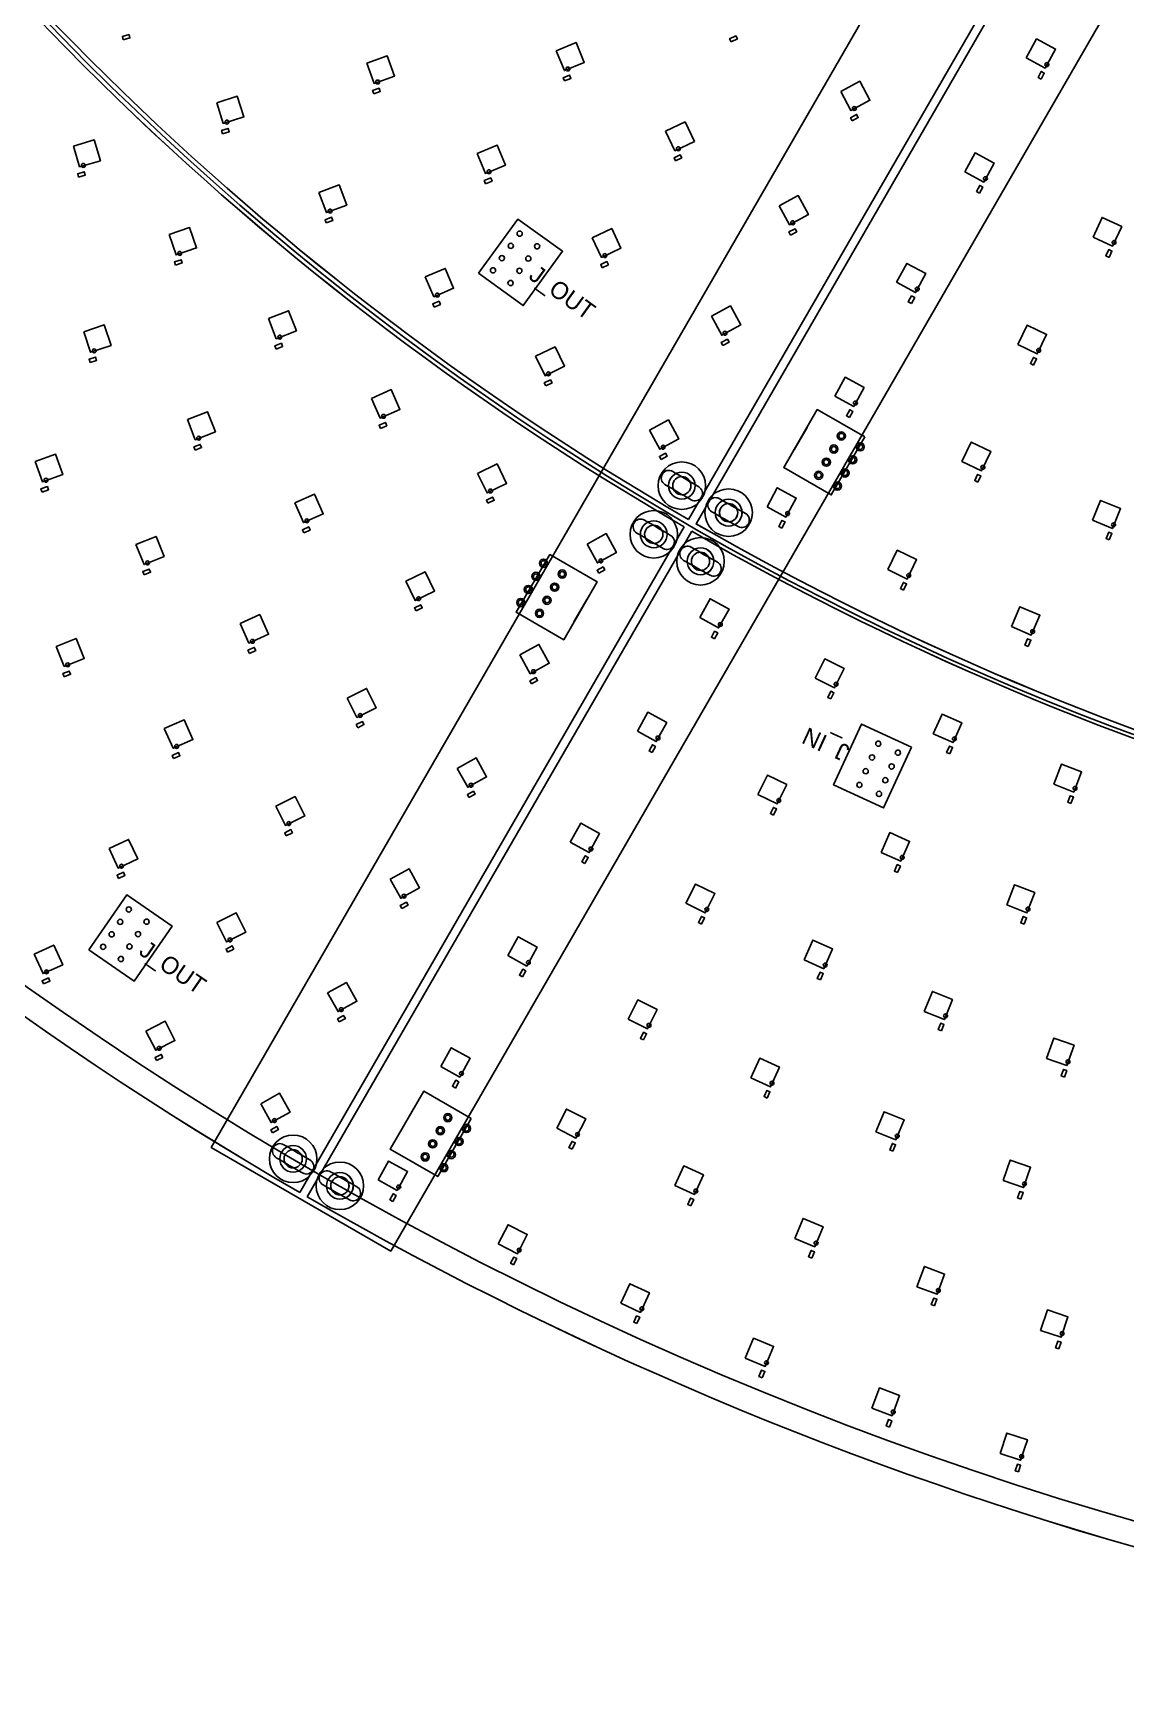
# Model space of a CAD drawing. Header units: millimetres. Extents: x -55 to 1655, y -1555 to 155.
# Drawn here: x 310.3 to 563.4, y -1554.1 to -1170.7 of the extents above; entities that cross this region are included whole.
import ezdxf
from ezdxf.enums import TextEntityAlignment as Align

# ---------------------------------------------------------------- set-up
doc = ezdxf.new("R2010")
doc.units = ezdxf.units.MM
doc.header["$MEASUREMENT"] = 0
doc.layers.add('Layer 1', color=7, linetype='Continuous', lineweight=0)
for name, color, linetype in [('SUN-LABEL', 4, 'Continuous'), ('SUN-OUTLINE', 2, 'Continuous'), ('SUN-STANDOFF', 1, 'Continuous'), ('SUN-WAGO', 3, 'Continuous')]:
    doc.layers.add(name, color=color, linetype=linetype)

msp = doc.modelspace()

# ---------------------------------------------------------------- linework, layer by layer
at = {"layer": 'Layer 1', "color": 2, "lineweight": 25, "true_color": 0xf7ec13}
for p, q in [((686.1, -895.35), (462.1, -1283.33)), ((463.83, -1284.33), (687.83, -896.35)), ((461.1, -1285.06), (372.1, -1439.21)), ((373.83, -1440.21), (462.83, -1286.06))]:
    msp.add_line(p, q, dxfattribs=at)
at = {"layer": 'Layer 1', "color": 93, "lineweight": 25, "true_color": 0x6abd45}
for p, q in [((489.53, -1262.01), (486.53, -1267.2)), ((438.57, -1301.88), (435.57, -1307.08)), ((398.41, -1419.85), (395.41, -1425.04))]:
    msp.add_line(p, q, dxfattribs=at)
at = {"layer": 'Layer 1', "color": 175, "lineweight": 25, "true_color": 0x3953a4}
msp.add_lwpolyline([(713.42, -898.02), (393.15, -1452.74), (351.59, -1428.74), (671.86, -874.02)], dxfattribs=at)
at = {"layer": 'Layer 1', "color": 30, "lineweight": 25, "true_color": 0xf57f20}
for points in [[(331.23, -1172.26), (332.77, -1171.84), (332.56, -1171.07), (331.02, -1171.48)], [(471.95, -1172.76), (473.4, -1172.08), (473.06, -1171.35), (471.61, -1172.03)], [(433.39, -1181.8), (434.86, -1181.19), (434.56, -1180.45), (433.08, -1181.06)], [(543.72, -1181.37), (544.48, -1179.96), (543.78, -1179.58), (543.02, -1180.99)], [(389.2, -1184.76), (390.71, -1184.23), (390.44, -1183.48), (388.93, -1184.01)], [(499.99, -1191.03), (501.4, -1190.27), (501.02, -1189.56), (499.61, -1190.32)], [(354.22, -1194.02), (355.75, -1193.54), (355.5, -1192.78), (353.98, -1193.26)], [(459.1, -1200.32), (460.54, -1199.63), (460.2, -1198.91), (458.75, -1199.6)], [(320.89, -1204.04), (322.43, -1203.59), (322.2, -1202.82), (320.67, -1203.27)], [(415.12, -1205.6), (416.6, -1204.99), (416.3, -1204.25), (414.82, -1204.86)], [(529.48, -1207.77), (530.24, -1206.36), (529.54, -1205.98), (528.78, -1207.39)], [(378.23, -1214.67), (379.73, -1214.12), (379.45, -1213.37), (377.95, -1213.92)], [(485.74, -1217.48), (487.15, -1216.71), (486.77, -1216.01), (485.36, -1216.77)], [(559.46, -1222.64), (560.13, -1221.19), (559.41, -1220.85), (558.73, -1222.3)], [(343.33, -1224.46), (344.84, -1223.94), (344.59, -1223.19), (343.07, -1223.7)], [(442.11, -1225.05), (443.55, -1224.36), (443.21, -1223.64), (441.76, -1224.32)], [(403.19, -1234.16), (404.66, -1233.53), (404.34, -1232.79), (402.87, -1233.42)], [(513.69, -1233.35), (514.46, -1231.94), (513.75, -1231.56), (512.99, -1232.97)], [(470.07, -1243.06), (471.47, -1242.29), (471.09, -1241.59), (469.69, -1242.35)], [(323.55, -1247.01), (325.06, -1246.5), (324.81, -1245.74), (323.29, -1246.25)], [(366.63, -1243.88), (368.12, -1243.3), (367.83, -1242.55), (366.34, -1243.13)], [(541.99, -1247.6), (542.68, -1246.16), (541.96, -1245.81), (541.27, -1247.26)], [(429.05, -1252.43), (430.49, -1251.73), (430.14, -1251.01), (428.7, -1251.71)], [(390.76, -1262.26), (392.23, -1261.62), (391.91, -1260.88), (390.44, -1261.53)], [(499.38, -1259.71), (500.14, -1258.31), (499.44, -1257.92), (498.67, -1259.33)], [(347.86, -1267.27), (349.35, -1266.69), (349.06, -1265.95), (347.57, -1266.53)], [(455.75, -1269.46), (457.15, -1268.69), (456.77, -1267.99), (455.36, -1268.75)], [(529.08, -1274.68), (529.76, -1273.23), (529.04, -1272.89), (528.35, -1274.33)], [(312.42, -1277), (313.93, -1276.46), (313.66, -1275.71), (312.16, -1276.24)], [(415.67, -1279.57), (417.11, -1278.87), (416.75, -1278.15), (415.32, -1278.86)], [(483.67, -1285.33), (484.44, -1283.92), (483.73, -1283.54), (482.97, -1284.94)], [(373.02, -1286.45), (374.49, -1285.81), (374.17, -1285.08), (372.7, -1285.72)], [(559.52, -1288.07), (560.13, -1286.59), (559.39, -1286.28), (558.78, -1287.76)], [(336.05, -1296.16), (337.53, -1295.56), (337.23, -1294.82), (335.75, -1295.42)], [(441.31, -1295.79), (442.72, -1295.02), (442.33, -1294.31), (440.93, -1295.08)], [(511.87, -1299.71), (512.57, -1298.27), (511.85, -1297.92), (511.15, -1299.36)], [(399.01, -1304.52), (400.44, -1303.81), (400.09, -1303.09), (398.65, -1303.8)], [(468.08, -1311), (468.85, -1309.6), (468.15, -1309.21), (467.38, -1310.61)], [(540.73, -1312.74), (541.36, -1311.27), (540.62, -1310.96), (539.99, -1312.43)], [(360.42, -1314.36), (361.88, -1313.7), (361.55, -1312.97), (360.1, -1313.63)], [(317.55, -1319.78), (319.03, -1319.18), (318.73, -1318.44), (317.25, -1319.03)], [(425.75, -1321.43), (427.15, -1320.66), (426.77, -1319.96), (425.37, -1320.73)], [(495.04, -1324.89), (495.75, -1323.46), (495.03, -1323.11), (494.32, -1324.54)], [(385.51, -1331.56), (386.94, -1330.84), (386.59, -1330.13), (385.15, -1330.84)], [(342.89, -1338.7), (344.35, -1338.04), (344.02, -1337.31), (342.56, -1337.97)], [(453.65, -1337.3), (454.42, -1335.9), (453.72, -1335.51), (452.95, -1336.92)], [(522.58, -1337.6), (523.23, -1336.14), (522.5, -1335.81), (521.85, -1337.28)], [(411.27, -1347.73), (412.68, -1346.96), (412.29, -1346.26), (410.89, -1347.03)], [(550.65, -1349.09), (551.23, -1347.6), (550.49, -1347.31), (549.91, -1348.8)], [(481.77, -1351.8), (482.48, -1350.37), (481.76, -1350.01), (481.06, -1351.45)], [(368.97, -1356.58), (370.4, -1355.87), (370.04, -1355.15), (368.61, -1355.87)], [(438.11, -1363), (438.88, -1361.6), (438.18, -1361.21), (437.41, -1362.61)], [(510.5, -1365.06), (511.15, -1363.6), (510.41, -1363.27), (509.77, -1364.74)], [(330.13, -1366.44), (331.59, -1365.77), (331.25, -1365.04), (329.8, -1365.71)], [(395.75, -1373.41), (397.15, -1372.63), (396.77, -1371.93), (395.37, -1372.71)], [(465.09, -1377.03), (465.81, -1375.6), (465.09, -1375.24), (464.38, -1376.67)], [(539.78, -1377.05), (540.36, -1375.56), (539.61, -1375.27), (539.03, -1376.76)], [(355.37, -1383.54), (356.8, -1382.82), (356.44, -1382.1), (355.01, -1382.82)], [(423.63, -1389.27), (424.41, -1387.87), (423.7, -1387.49), (422.93, -1388.89)], [(312.77, -1390.9), (314.23, -1390.24), (313.89, -1389.51), (312.44, -1390.18)], [(492.62, -1389.96), (493.28, -1388.51), (492.55, -1388.18), (491.89, -1389.64)], [(381.24, -1399.68), (382.64, -1398.91), (382.25, -1398.21), (380.85, -1398.98)], [(451.69, -1403.87), (452.4, -1402.44), (451.69, -1402.08), (450.97, -1403.51)], [(520.65, -1401.78), (521.24, -1400.3), (520.5, -1400), (519.9, -1401.48)], [(338.94, -1408.64), (340.37, -1407.92), (340.01, -1407.2), (338.58, -1407.92)], [(549.12, -1412.46), (549.66, -1410.95), (548.91, -1410.68), (548.37, -1412.19)], [(408.13, -1414.99), (408.9, -1413.59), (408.2, -1413.2), (407.43, -1414.6)], [(480.31, -1417.32), (480.96, -1415.86), (480.23, -1415.53), (479.58, -1416.99)], [(365.76, -1425.38), (367.16, -1424.61), (366.77, -1423.9), (365.37, -1424.68)], [(435.13, -1429.14), (435.86, -1427.71), (435.14, -1427.35), (434.42, -1428.78)], [(509.44, -1429.61), (510.04, -1428.13), (509.3, -1427.83), (508.7, -1429.31)], [(393.62, -1441.25), (394.39, -1439.85), (393.69, -1439.46), (392.92, -1440.86)], [(462.65, -1442.27), (463.32, -1440.82), (462.59, -1440.48), (461.92, -1441.94)], [(539.05, -1440.72), (539.59, -1439.21), (538.84, -1438.94), (538.3, -1440.45)], [(490.63, -1454.37), (491.25, -1452.89), (490.51, -1452.58), (489.89, -1454.06)], [(421.61, -1455.92), (422.34, -1454.49), (421.62, -1454.13), (420.9, -1455.56)], [(519.05, -1465.4), (519.61, -1463.9), (518.86, -1463.63), (518.3, -1465.13)], [(450.14, -1469.54), (450.81, -1468.09), (450.08, -1467.75), (449.41, -1469.21)], [(547.86, -1475.37), (548.36, -1473.85), (547.6, -1473.6), (547.1, -1475.12)], [(479.15, -1482.08), (479.77, -1480.6), (479.03, -1480.3), (478.41, -1481.78)], [(508.62, -1493.53), (509.17, -1492.03), (508.42, -1491.75), (507.87, -1493.25)], [(538.49, -1503.87), (538.99, -1502.35), (538.23, -1502.1), (537.73, -1503.62)]]:
    msp.add_lwpolyline(points, close=True, dxfattribs=at)
at = {"layer": 'Layer 1', "color": 18, "lineweight": 25, "true_color": 0x000000}
for points in [[(431.44, -1174.79), (433.35, -1179.41), (437.97, -1177.49), (436.06, -1172.87)], [(540.29, -1176.45), (544.69, -1178.82), (547.07, -1174.42), (542.67, -1172.05)], [(387.62, -1177.66), (389.29, -1182.38), (394, -1180.71), (392.33, -1175.99)], [(497.34, -1184.25), (499.71, -1188.65), (504.11, -1186.28), (501.74, -1181.88)], [(352.87, -1186.88), (354.39, -1191.64), (359.15, -1190.12), (357.63, -1185.35)], [(456.79, -1193.42), (458.94, -1197.94), (463.45, -1195.78), (461.3, -1191.27)], [(319.72, -1196.86), (321.12, -1201.66), (325.92, -1200.26), (324.52, -1195.46)], [(413.18, -1198.59), (415.09, -1203.21), (419.71, -1201.29), (417.8, -1196.67)], [(526.05, -1202.86), (530.46, -1205.23), (532.83, -1200.83), (528.43, -1198.46)], [(376.53, -1207.6), (378.28, -1212.28), (382.96, -1210.54), (381.22, -1205.85)], [(483.08, -1210.71), (485.46, -1215.1), (489.86, -1212.72), (487.47, -1208.32)], [(555.75, -1217.93), (560.28, -1220.05), (562.39, -1215.51), (557.86, -1213.4)], [(341.84, -1217.33), (343.45, -1222.07), (348.19, -1220.46), (346.58, -1215.73)], [(439.8, -1218.15), (441.95, -1222.66), (446.46, -1220.51), (444.31, -1215.99)], [(401.16, -1227.17), (403.13, -1231.77), (407.72, -1229.8), (405.76, -1225.2)], [(510.28, -1228.42), (514.67, -1230.81), (517.06, -1226.41), (512.66, -1224.03)], [(467.4, -1236.29), (469.79, -1240.68), (474.18, -1238.3), (471.79, -1233.9)], [(322.06, -1239.89), (323.67, -1244.62), (328.41, -1243.02), (326.8, -1238.28)], [(364.84, -1236.82), (366.65, -1241.48), (371.31, -1239.67), (369.5, -1235.01)], [(538.32, -1242.86), (542.84, -1245.01), (544.99, -1240.5), (540.48, -1238.35)], [(426.69, -1245.55), (428.87, -1250.05), (433.37, -1247.86), (431.19, -1243.37)], [(388.67, -1255.29), (390.68, -1259.87), (395.26, -1257.86), (393.24, -1253.28)], [(495.96, -1254.79), (500.36, -1257.17), (502.74, -1252.78), (498.35, -1250.39)], [(346.06, -1260.22), (347.88, -1264.88), (352.54, -1263.07), (350.72, -1258.41)], [(453.06, -1262.69), (455.46, -1267.08), (459.85, -1264.69), (457.45, -1260.3)], [(310.83, -1269.9), (312.51, -1274.61), (317.22, -1272.93), (315.54, -1268.22)], [(525.41, -1269.94), (529.92, -1272.09), (532.08, -1267.58), (527.56, -1265.42)], [(413.27, -1272.71), (415.48, -1277.19), (419.97, -1274.98), (417.76, -1270.49)], [(480.27, -1280.39), (484.66, -1282.79), (487.05, -1278.4), (482.66, -1276)], [(370.93, -1279.49), (372.94, -1284.06), (377.52, -1282.05), (375.5, -1277.47)], [(555.61, -1283.53), (560.23, -1285.44), (562.14, -1280.82), (557.52, -1278.91)], [(334.17, -1289.13), (336.04, -1293.77), (340.68, -1291.9), (338.81, -1287.26)], [(438.62, -1289.03), (441.02, -1293.41), (445.41, -1291.01), (443, -1286.62)], [(508.24, -1294.95), (512.74, -1297.13), (514.92, -1292.63), (510.42, -1290.45)], [(396.61, -1297.65), (398.82, -1302.13), (403.3, -1299.92), (401.09, -1295.44)], [(464.69, -1306.06), (469.07, -1308.46), (471.48, -1304.08), (467.09, -1301.68)], [(536.87, -1308.15), (541.47, -1310.12), (543.44, -1305.53), (538.84, -1303.56)], [(358.27, -1307.41), (360.32, -1311.97), (364.88, -1309.92), (362.83, -1305.36)], [(315.67, -1312.75), (317.54, -1317.38), (322.18, -1315.52), (320.31, -1310.88)], [(423.05, -1314.68), (425.46, -1319.06), (429.84, -1316.65), (427.44, -1312.27)], [(491.44, -1320.11), (495.92, -1322.32), (498.13, -1317.83), (493.65, -1315.62)], [(383.08, -1324.7), (385.31, -1329.17), (389.79, -1326.94), (387.55, -1322.47)], [(340.73, -1331.75), (342.78, -1336.31), (347.34, -1334.26), (345.29, -1329.7)], [(450.26, -1332.36), (454.64, -1334.77), (457.05, -1330.38), (452.66, -1327.98)], [(518.77, -1332.97), (523.35, -1334.99), (525.36, -1330.41), (520.79, -1328.4)], [(408.56, -1340.98), (410.98, -1345.36), (415.36, -1342.95), (412.94, -1338.57)], [(546.65, -1344.64), (551.31, -1346.45), (553.12, -1341.79), (548.46, -1339.98)], [(478.17, -1347.01), (482.65, -1349.22), (484.86, -1344.74), (480.38, -1342.53)], [(366.54, -1349.73), (368.77, -1354.2), (373.24, -1351.97), (371.01, -1347.49)], [(434.72, -1358.05), (439.1, -1360.46), (441.52, -1356.08), (437.14, -1353.67)], [(506.69, -1360.43), (511.27, -1362.45), (513.28, -1357.87), (508.71, -1355.86)], [(327.93, -1359.5), (330.01, -1364.05), (334.56, -1361.96), (332.47, -1357.42)], [(393.04, -1366.65), (395.46, -1371.03), (399.84, -1368.62), (397.42, -1364.24)], [(461.51, -1372.22), (465.99, -1374.46), (468.22, -1369.98), (463.75, -1367.75)], [(535.77, -1372.6), (540.43, -1374.41), (542.25, -1369.75), (537.58, -1367.94)], [(352.91, -1376.69), (355.16, -1381.16), (359.63, -1378.9), (357.37, -1374.44)], [(420.25, -1384.33), (424.63, -1386.74), (427.04, -1382.36), (422.66, -1379.95)], [(310.57, -1383.97), (312.65, -1388.51), (317.2, -1386.43), (315.11, -1381.88)], [(488.85, -1385.31), (493.41, -1387.36), (495.46, -1382.8), (490.9, -1380.75)], [(378.52, -1392.93), (380.94, -1397.31), (385.32, -1394.89), (382.9, -1390.52)], [(448.11, -1399.06), (452.58, -1401.3), (454.82, -1396.82), (450.34, -1394.59)], [(516.69, -1397.28), (521.33, -1399.15), (523.2, -1394.51), (518.56, -1392.64)], [(336.48, -1401.79), (338.73, -1406.25), (343.19, -1404), (340.94, -1399.54)], [(404.75, -1410.04), (409.13, -1412.46), (411.55, -1408.08), (407.17, -1405.66)], [(544.99, -1408.12), (549.7, -1409.8), (551.38, -1405.09), (546.67, -1403.41)], [(476.54, -1412.66), (481.1, -1414.72), (483.15, -1410.16), (478.59, -1408.1)], [(363.04, -1418.63), (365.46, -1423.01), (369.83, -1420.59), (367.41, -1416.21)], [(431.58, -1424.32), (436.04, -1426.57), (438.29, -1422.11), (433.83, -1419.86)], [(505.49, -1425.11), (510.13, -1426.98), (511.99, -1422.34), (507.36, -1420.47)], [(390.24, -1436.29), (394.62, -1438.71), (397.04, -1434.34), (392.66, -1431.92)], [(458.91, -1437.59), (463.46, -1439.67), (465.54, -1435.13), (461, -1433.04)], [(534.92, -1436.38), (539.63, -1438.06), (541.31, -1433.35), (536.6, -1431.67)], [(486.72, -1449.82), (491.34, -1451.74), (493.26, -1447.12), (488.64, -1445.2)], [(418.06, -1451.1), (422.52, -1453.35), (424.77, -1448.89), (420.31, -1446.64)], [(514.98, -1461.01), (519.66, -1462.75), (521.4, -1458.06), (516.71, -1456.32)], [(446.4, -1464.85), (450.95, -1466.94), (453.03, -1462.39), (448.49, -1460.31)], [(543.62, -1471.14), (548.37, -1472.7), (549.94, -1467.95), (545.19, -1466.39)], [(475.24, -1477.54), (479.86, -1479.45), (481.78, -1474.83), (477.16, -1472.92)], [(504.54, -1489.14), (509.23, -1490.88), (510.97, -1486.19), (506.28, -1484.45)], [(534.25, -1499.63), (539, -1501.2), (540.56, -1496.45), (535.81, -1494.88)]]:
    msp.add_lwpolyline(points, close=True, dxfattribs=at)
at = {"layer": 'Layer 1', "color": 93, "lineweight": 25, "true_color": 0x6abd45}
for points in [[(502.91, -1264.24), (495.16, -1277.67), (484.16, -1271.32), (491.91, -1257.89)], [(429.95, -1291.42), (422.2, -1304.84), (433.19, -1311.19), (440.94, -1297.77)], [(411.78, -1422.08), (404.03, -1435.51), (393.03, -1429.16), (400.78, -1415.73)]]:
    msp.add_lwpolyline(points, close=True, dxfattribs=at)
at = {"layer": 'Layer 1', "color": 2, "lineweight": 25, "true_color": 0xf7ec13}
for radius in [848, 675]:
    msp.add_circle((799.96, -700.13), radius, dxfattribs=at)
at = {"layer": 'Layer 1', "color": 18, "lineweight": 25, "true_color": 0x000000}
for centre in [(434.17, -1179.02), (545.08, -1178.01), (390.12, -1182.03), (500.48, -1188.18), (355.23, -1191.32), (459.73, -1197.5), (321.97, -1201.36), (415.9, -1202.82), (530.84, -1204.41), (379.11, -1211.92), (486.23, -1214.63), (560.62, -1219.21), (344.29, -1221.73), (442.74, -1222.23), (515.06, -1229.99), (403.93, -1231.37), (367.47, -1241.11), (470.55, -1240.21), (324.51, -1244.29), (543.18, -1244.18), (429.66, -1249.61), (500.74, -1256.36), (391.48, -1259.46), (348.7, -1264.51), (456.23, -1266.61), (530.26, -1271.26), (313.34, -1274.26), (416.27, -1276.75), (373.74, -1283.66), (485.04, -1281.97), (560.52, -1284.59), (336.86, -1293.39), (441.79, -1292.93), (513.09, -1296.3), (399.6, -1301.69), (469.46, -1307.65), (361.12, -1311.55), (541.78, -1309.28), (318.35, -1317), (426.22, -1318.58), (496.27, -1321.49), (386.09, -1328.73), (455.03, -1333.95), (523.67, -1334.14), (343.58, -1335.89), (411.74, -1344.88), (551.59, -1345.59), (483.01, -1348.4), (369.55, -1353.75), (439.49, -1359.65), (330.81, -1363.63), (511.58, -1361.6), (396.22, -1370.56), (466.34, -1373.63), (540.71, -1373.55), (355.94, -1380.7), (313.45, -1388.09), (425.02, -1385.93), (493.73, -1386.52), (381.7, -1396.83), (521.62, -1398.29), (452.94, -1400.47), (339.51, -1405.8), (549.96, -1408.93), (409.52, -1411.64), (481.42, -1413.87), (366.22, -1422.53), (436.4, -1425.75), (510.42, -1426.12), (395.01, -1437.9), (539.89, -1437.19), (463.79, -1438.83), (422.88, -1452.53), (491.64, -1450.89), (519.93, -1461.89), (451.28, -1466.1), (548.61, -1471.83), (480.16, -1478.6), (509.49, -1490.02), (539.23, -1500.32)]:
    msp.add_circle(centre, 0.45, dxfattribs=at)
at = {"layer": 'Layer 1', "color": 93, "lineweight": 25, "true_color": 0x6abd45}
for centre, radius in [((497.5, -1264.01), 0.95), ((497.5, -1264.01), 0.6), ((495.75, -1267.04), 0.95), ((495.75, -1267.04), 0.6), ((500.08, -1269.54), 0.95), ((500.08, -1269.54), 0.6), ((501.83, -1266.51), 0.95), ((501.83, -1266.51), 0.6), ((492.25, -1273.1), 0.95), ((492.25, -1273.1), 0.6), ((494, -1270.07), 0.95), ((494, -1270.07), 0.6), ((498.33, -1272.57), 0.95), ((498.33, -1272.57), 0.6), ((496.58, -1275.6), 0.95), ((496.58, -1275.6), 0.6), ((426.77, -1296.52), 0.95), ((426.77, -1296.52), 0.6), ((428.52, -1293.48), 0.95), ((428.52, -1293.48), 0.6), ((432.85, -1295.98), 0.95), ((432.85, -1295.98), 0.6), ((425.02, -1299.55), 0.95), ((425.02, -1299.55), 0.6), ((431.1, -1299.02), 0.95), ((431.1, -1299.02), 0.6), ((423.27, -1302.58), 0.95), ((423.27, -1302.58), 0.6), ((429.35, -1302.05), 0.95), ((429.35, -1302.05), 0.6), ((427.6, -1305.08), 0.95), ((427.6, -1305.08), 0.6), ((406.37, -1421.85), 0.95), ((406.37, -1421.85), 0.6), ((404.62, -1424.88), 0.95), ((404.62, -1424.88), 0.6), ((410.7, -1424.35), 0.95), ((410.7, -1424.35), 0.6), ((401.12, -1430.94), 0.95), ((402.87, -1427.91), 0.95), ((402.87, -1427.91), 0.6), ((407.2, -1430.41), 0.95), ((407.2, -1430.41), 0.6), ((408.95, -1427.38), 0.95), ((408.95, -1427.38), 0.6), ((401.12, -1430.94), 0.6), ((405.45, -1433.44), 0.95), ((405.45, -1433.44), 0.6)]:
    msp.add_circle(centre, radius, dxfattribs=at)
at = {"layer": 'Layer 1', "color": 240, "lineweight": 25, "true_color": 0xed2024}
for centre, radius in [((460.55, -1275.51), 5.5), ((460.55, -1275.51), 3.1), ((460.55, -1275.51), 2.11), ((471.38, -1281.76), 5.5), ((471.38, -1281.76), 3.1), ((471.38, -1281.76), 2.11), ((454.05, -1286.77), 5.5), ((454.05, -1286.77), 3.1), ((454.05, -1286.77), 2.11), ((464.88, -1293.02), 5.5), ((464.88, -1293.02), 3.1), ((464.88, -1293.02), 2.11), ((370.55, -1431.39), 5.5), ((370.55, -1431.39), 3.1), ((370.55, -1431.39), 2.11), ((381.38, -1437.64), 5.5), ((381.38, -1437.64), 3.1), ((381.38, -1437.64), 2.11)]:
    msp.add_circle(centre, radius, dxfattribs=at)
at = {"layer": 'Layer 1', "color": 2, "lineweight": 25, "true_color": 0xf7ec13}
for points in [[(215.03, -1038.99), (274.18, -1141.08), (359.01, -1225.92), (461.1, -1285.06)], [(216.76, -1037.99), (275.73, -1139.78), (360.31, -1224.36), (462.1, -1283.33)], [(60.88, -1127.99), (135.65, -1257.14), (242.95, -1364.45), (372.1, -1439.21)], [(463.83, -1284.33), (565.79, -1342.99), (681.33, -1373.95), (798.96, -1374.13)], [(462.83, -1286.06), (565.1, -1344.9), (680.98, -1375.95), (798.96, -1376.13)], [(373.83, -1440.21), (503.16, -1514.68), (649.73, -1553.95), (798.96, -1554.13)]]:
    msp.add_open_spline(points, degree=3, dxfattribs=at)
at = {"layer": 'Layer 1', "color": 175, "lineweight": 25, "true_color": 0x3953a4}
for points, knots in [([(458.44, -1272.22), (457.61, -1271.72), (456.53, -1272), (456.04, -1272.83), (455.54, -1273.65), (455.81, -1274.73), (456.64, -1275.22), (456.64, -1275.22), (456.64, -1275.22), (456.64, -1275.22)], [0, 0, 0, 0, 1, 1, 1, 2, 2, 2, 3, 3, 3, 3]), ([(462.69, -1278.79), (463.52, -1279.28), (464.6, -1278.99), (465.08, -1278.16), (465.57, -1277.32), (465.29, -1276.25), (464.45, -1275.77)], [0, 0, 0, 0, 1, 1, 1, 2, 2, 2, 2]), ([(469.2, -1278.51), (468.36, -1278.03), (467.29, -1278.32), (466.81, -1279.16), (466.34, -1280), (466.63, -1281.07), (467.47, -1281.55), (467.47, -1281.55), (467.47, -1281.55), (467.47, -1281.55)], [0, 0, 0, 0, 1, 1, 1, 2, 2, 2, 3, 3, 3, 3]), ([(451.94, -1283.48), (451.11, -1282.98), (450.03, -1283.25), (449.54, -1284.08), (449.04, -1284.91), (449.31, -1285.99), (450.14, -1286.48)], [0, 0, 0, 0, 1, 1, 1, 2, 2, 2, 2]), ([(473.58, -1285), (474.42, -1285.47), (475.49, -1285.17), (475.96, -1284.32), (476.43, -1283.48), (476.13, -1282.41), (475.28, -1281.94)], [0, 0, 0, 0, 1, 1, 1, 2, 2, 2, 2]), ([(456.19, -1290.05), (457.03, -1290.54), (458.1, -1290.25), (458.58, -1289.42), (459.07, -1288.58), (458.79, -1287.51), (457.95, -1287.02)], [0, 0, 0, 0, 1, 1, 1, 2, 2, 2, 2]), ([(462.7, -1289.77), (461.86, -1289.29), (460.8, -1289.58), (460.32, -1290.42), (459.84, -1291.26), (460.13, -1292.33), (460.97, -1292.81)], [0, 0, 0, 0, 1, 1, 1, 2, 2, 2, 2]), ([(467.08, -1296.26), (467.92, -1296.73), (468.99, -1296.43), (469.46, -1295.58), (469.93, -1294.74), (469.63, -1293.67), (468.78, -1293.2)], [0, 0, 0, 0, 1, 1, 1, 2, 2, 2, 2]), ([(368.43, -1428.11), (367.6, -1427.62), (366.52, -1427.89), (366.03, -1428.72), (365.54, -1429.55), (365.81, -1430.63), (366.64, -1431.12), (366.64, -1431.12), (366.64, -1431.12), (366.64, -1431.12)], [0, 0, 0, 0, 1, 1, 1, 2, 2, 2, 3, 3, 3, 3]), ([(372.69, -1434.67), (373.53, -1435.16), (374.6, -1434.87), (375.09, -1434.04), (375.57, -1433.2), (375.29, -1432.13), (374.45, -1431.65), (374.45, -1431.65), (374.45, -1431.65), (374.45, -1431.65)], [0, 0, 0, 0, 1, 1, 1, 2, 2, 2, 3, 3, 3, 3]), ([(379.21, -1434.39), (378.37, -1433.91), (377.3, -1434.2), (376.82, -1435.04), (376.34, -1435.88), (376.63, -1436.95), (377.47, -1437.43), (377.47, -1437.43), (377.47, -1437.43), (377.47, -1437.43)], [0, 0, 0, 0, 1, 1, 1, 2, 2, 2, 3, 3, 3, 3]), ([(383.57, -1440.89), (384.41, -1441.36), (385.48, -1441.06), (385.95, -1440.22), (386.42, -1439.38), (386.12, -1438.31), (385.28, -1437.84), (385.28, -1437.84), (385.28, -1437.84), (385.28, -1437.84)], [0, 0, 0, 0, 1, 1, 1, 2, 2, 2, 3, 3, 3, 3])]:
    msp.add_open_spline(points, degree=3, knots=knots, dxfattribs=at)
for points in [[(464.45, -1275.77), (462.44, -1274.59), (460.44, -1273.41), (458.44, -1272.22)], [(456.64, -1275.22), (458.65, -1276.42), (460.67, -1277.61), (462.69, -1278.79)], [(475.28, -1281.94), (473.25, -1280.81), (471.22, -1279.66), (469.2, -1278.51)], [(457.95, -1287.02), (455.94, -1285.85), (453.94, -1284.67), (451.94, -1283.48)], [(467.47, -1281.55), (469.5, -1282.71), (471.53, -1283.86), (473.58, -1285)], [(450.14, -1286.48), (452.15, -1287.68), (454.17, -1288.87), (456.19, -1290.05)], [(468.78, -1293.2), (466.75, -1292.07), (464.72, -1290.92), (462.7, -1289.77)], [(460.97, -1292.81), (463, -1293.97), (465.03, -1295.12), (467.08, -1296.26)], [(374.45, -1431.65), (372.44, -1430.48), (370.43, -1429.3), (368.43, -1428.11)], [(366.64, -1431.12), (368.66, -1432.31), (370.67, -1433.5), (372.69, -1434.67)], [(377.47, -1437.43), (379.5, -1438.59), (381.53, -1439.74), (383.57, -1440.89)], [(385.28, -1437.84), (383.25, -1436.7), (381.23, -1435.55), (379.21, -1434.39)]]:
    msp.add_open_spline(points, degree=3, dxfattribs=at)
at = {"layer": 'SUN-OUTLINE'}
for p, q in [((686.1, -895.35), (462.09, -1283.33)), ((463.83, -1284.33), (687.83, -896.35)), ((461.09, -1285.06), (372.09, -1439.22)), ((373.83, -1440.22), (462.83, -1286.06))]:
    msp.add_line(p, q, dxfattribs=at)
for radius, start, end in [(676, 210.0848, 239.9152), (674, 210.085, 239.915), (854, 210.0671, 239.9329), (674, 240.085, 269.915), (676, 240.0848, 269.9152), (854, 240.0671, 269.9329)]:
    msp.add_arc((799.96, -700.13), radius, start, end, dxfattribs=at)
at = {"layer": 'SUN-STANDOFF'}
for centre, radius in [((460.55, -1275.51), 3.1), ((460.55, -1275.51), 2.11), ((471.37, -1281.76), 3.1), ((471.37, -1281.76), 2.11), ((454.05, -1286.77), 3.1), ((454.05, -1286.77), 2.11), ((464.87, -1293.02), 3.1), ((464.87, -1293.02), 2.11), ((370.55, -1431.39), 3.1), ((370.55, -1431.39), 2.11), ((381.37, -1437.64), 3.1), ((381.37, -1437.64), 2.11)]:
    msp.add_circle(centre, radius, dxfattribs=at)
at = {"layer": 'SUN-WAGO'}
for p, q in [((423.83, -1233.8), (432.92, -1221.24)), ((502.14, -1330.72), (495.68, -1344.81)), ((333.72, -1390.26), (342.52, -1377.5))]:
    msp.add_line(p, q, dxfattribs=at)
for points in [[(413.5, -1226.33), (422.58, -1213.77), (432.92, -1221.24), (423.83, -1233.8), (413.5, -1226.33)], [(513.73, -1336.04), (507.27, -1350.13), (495.68, -1344.81), (502.14, -1330.72), (513.73, -1336.04)], [(323.22, -1383.03), (332.02, -1370.27), (342.52, -1377.5), (333.72, -1390.26), (323.22, -1383.03)]]:
    msp.add_lwpolyline(points, dxfattribs=at)
for centre in [(423, -1217.15), (418.89, -1222.83), (420.94, -1219.99), (425, -1222.92), (427.05, -1220.08), (416.84, -1225.66), (422.94, -1225.76), (420.89, -1228.59), (504.58, -1338.44), (506.03, -1335.26), (510.58, -1337.35), (503.12, -1341.63), (509.12, -1340.53), (501.66, -1344.81), (507.66, -1343.71), (506.2, -1346.89), (330.52, -1376.52), (332.51, -1373.64), (336.62, -1376.48), (328.53, -1379.4), (334.64, -1379.36), (326.55, -1382.28), (332.65, -1382.24), (330.66, -1385.12)]:
    msp.add_circle(centre, 0.6, dxfattribs=at)

# ---------------------------------------------------------------- texts
at = {"layer": 'SUN-LABEL'}
for s, rotation, p in [('J_OUT', 324.1278, (432.88, -1230.78)), ('J_IN', 155.371, (493.85, -1335.45)), ('J_OUT', 325.4119, (342.7, -1387.04))]:
    msp.add_text(s, height=4, rotation=rotation, dxfattribs=at).set_placement(p, align=Align.MIDDLE_CENTER)

doc.saveas('drawing.dxf')
